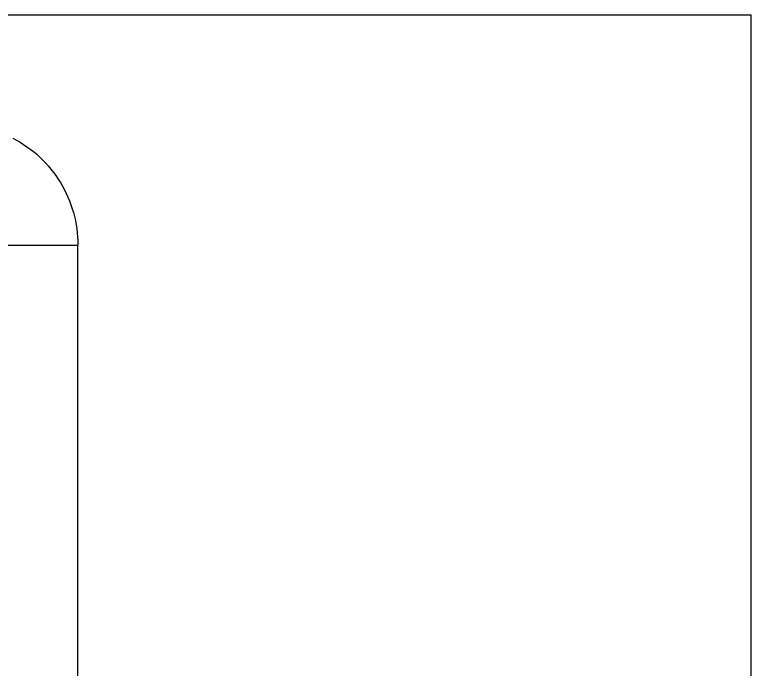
# Model space of a CAD drawing. Header units: millimetres. Extents: x -1283 to 2747, y -259 to 2557.
# Drawn here: x 1801.54 to 1819.89, y 2045.08 to 2061.38 of the extents above; entities that cross this region are included whole.
import ezdxf

# ---------------------------------------------------------------- set-up
doc = ezdxf.new("R2010")
doc.units = ezdxf.units.MM
doc.header["$MEASUREMENT"] = 0
doc.layers.add('Utwórz2D linie widoczne', color=7, linetype='Continuous', true_color=0x000000)

msp = doc.modelspace()

# ---------------------------------------------------------------- linework, layer by layer
at = {"layer": 'Utwórz2D linie widoczne'}
for p, q in [((1522.314, 2061.382), (1819.889, 2061.382)), ((1819.889, 1341.717), (1819.889, 2061.382)), ((1801.49, 2058.309), (1801.58, 2058.26)), ((1801.58, 2058.26), (1801.669, 2058.209)), ((1801.669, 2058.209), (1801.755, 2058.154)), ((1801.755, 2058.154), (1801.84, 2058.096)), ((1801.84, 2058.096), (1801.923, 2058.036)), ((1801.923, 2058.036), (1802.003, 2057.973)), ((1802.003, 2057.973), (1802.082, 2057.907)), ((1802.082, 2057.907), (1802.158, 2057.838)), ((1802.158, 2057.838), (1802.231, 2057.767)), ((1802.231, 2057.767), (1802.303, 2057.693)), ((1802.303, 2057.693), (1802.371, 2057.617)), ((1802.371, 2057.617), (1802.437, 2057.539)), ((1802.437, 2057.539), (1802.5, 2057.458)), ((1802.5, 2057.458), (1802.561, 2057.376)), ((1802.561, 2057.376), (1802.619, 2057.291)), ((1802.619, 2057.291), (1802.673, 2057.204)), ((1802.673, 2057.204), (1802.725, 2057.116)), ((1802.725, 2057.116), (1802.774, 2057.026)), ((1802.774, 2057.026), (1802.819, 2056.934)), ((1802.819, 2056.934), (1802.862, 2056.841)), ((1802.862, 2056.841), (1802.901, 2056.746)), ((1802.901, 2056.746), (1802.937, 2056.65)), ((1802.937, 2056.65), (1802.969, 2056.553)), ((1802.969, 2056.553), (1802.999, 2056.455)), ((1802.999, 2056.455), (1803.025, 2056.356)), ((1803.025, 2056.356), (1803.047, 2056.256)), ((1803.047, 2056.256), (1803.066, 2056.155)), ((1803.066, 2056.155), (1803.082, 2056.054)), ((1803.082, 2056.054), (1803.094, 2055.952)), ((1803.094, 2055.952), (1803.103, 2055.85)), ((1803.103, 2055.85), (1803.108, 2055.748)), ((1803.108, 2055.748), (1803.11, 2055.646)), ((1800.11, 2055.646), (1803.11, 2055.646)), ((1803.11, 1346.646), (1803.11, 2055.646))]:
    msp.add_line(p, q, dxfattribs=at)

doc.saveas('drawing.dxf')
